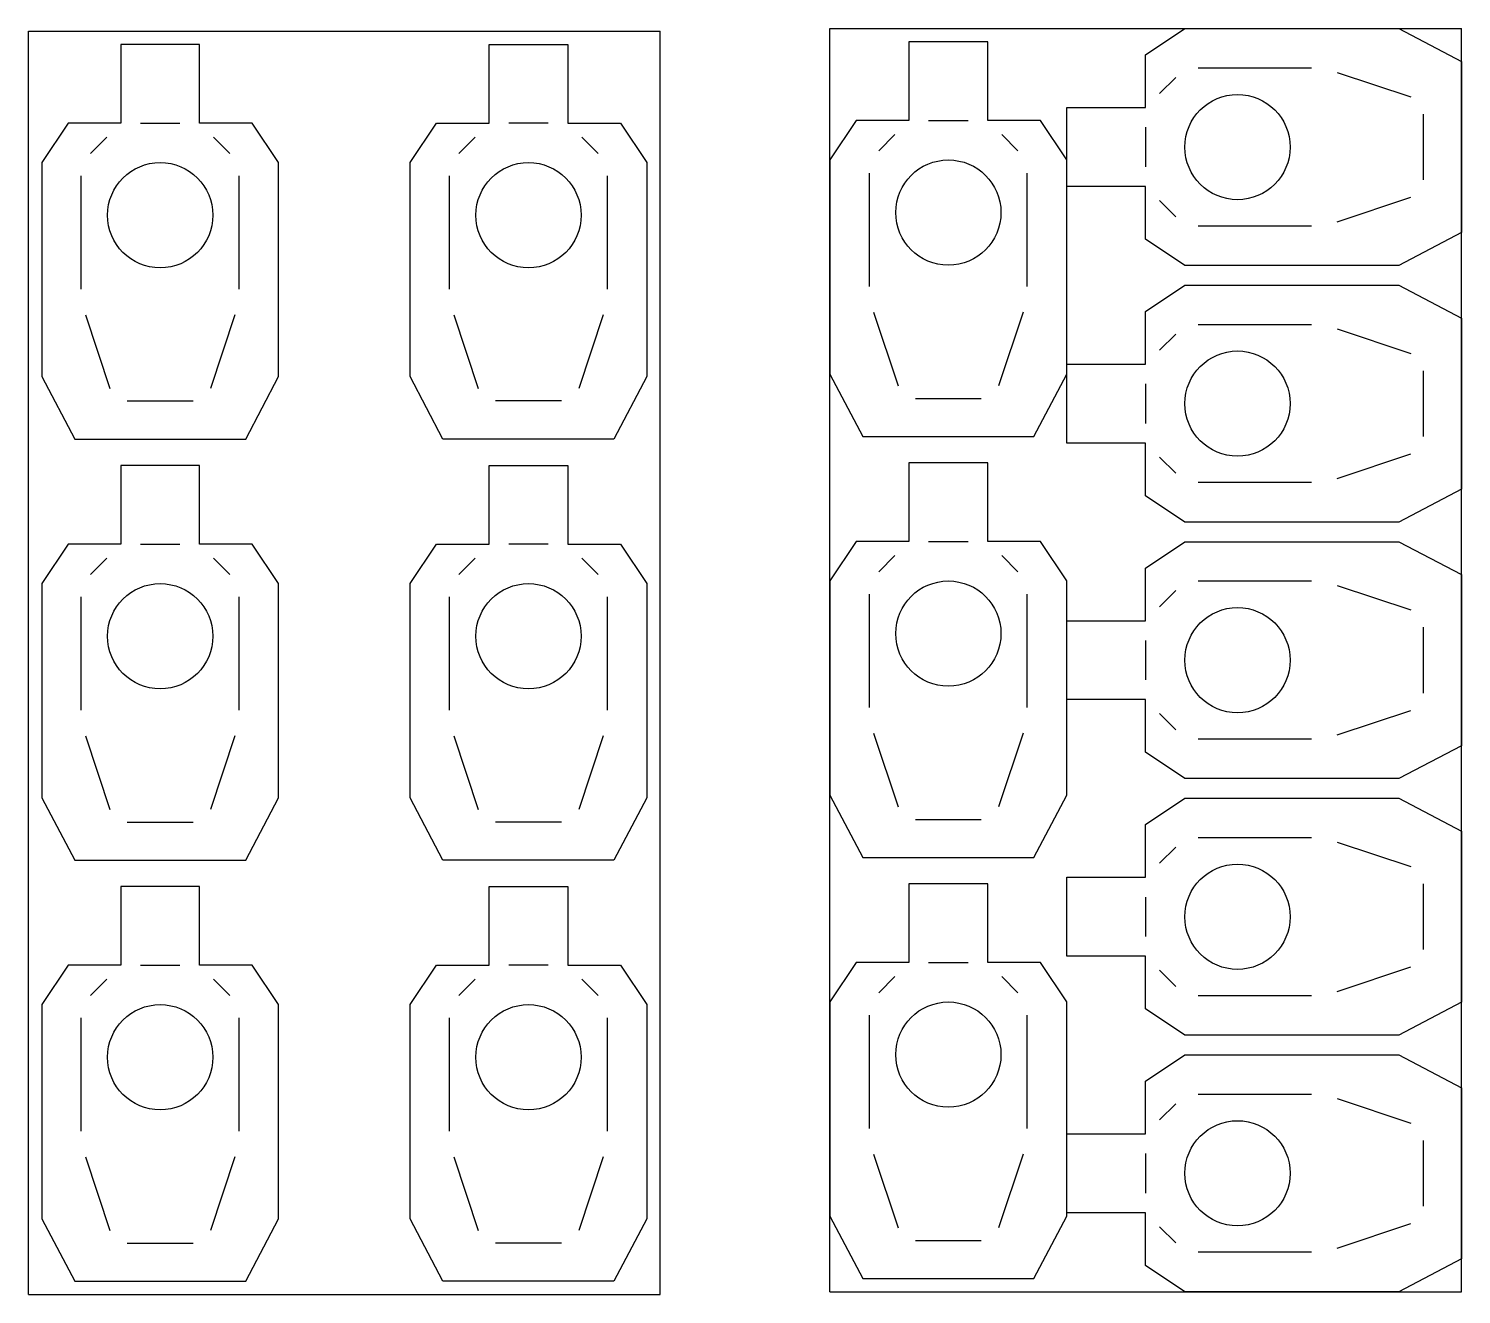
# Model space of a CAD drawing. Header units: inches. Extents: x 1 to 109, y 0 to 97.
import ezdxf

# ---------------------------------------------------------------- set-up
doc = ezdxf.new("R2010")
doc.units = ezdxf.units.IN
doc.header["$MEASUREMENT"] = 0
doc.layers.add('MAJORLINES', color=21, linetype='CONTINUOUS')
doc.layers.add('TEXT', color=7, linetype='CONTINUOUS')

# ---------------------------------------------------------------- blocks, each defined once
blk = doc.blocks.new('A$C19701')
at = {"layer": 'MAJORLINES'}
blk.add_lwpolyline([(-30, -9), (-30, -6), (-24.02, -6), (-24.02, -2), (-21.02, 0), (-4.75, 0), (0, -2.5), (0, -15.5), (-4.75, -18), (-21.02, -18), (-24.02, -16), (-24.02, -12), (-30, -12)], close=True, dxfattribs=at)
at = {"layer": 'TEXT'}
for p, q in [((-11.4, -3), (-20.02, -3)), ((-21.72, -3.71), (-22.96, -4.94)), ((-9.45, -3.32), (-3.85, -5.18)), ((-2.9, -6.5), (-2.9, -11.5)), ((-24.02, -7.5), (-24.02, -10.5)), ((-21.72, -14.29), (-22.96, -13.06)), ((-9.45, -14.68), (-3.85, -12.82)), ((-11.4, -15), (-20.02, -15))]:
    blk.add_line(p, q, dxfattribs=at)
blk.add_circle((-17.02, -9), 4, dxfattribs=at)

msp = doc.modelspace()

# ---------------------------------------------------------------- linework, layer by layer
at = {"layer": 'MAJORLINES'}
for points in [[(10.5, 95.5), (7.5, 95.5), (7.5, 89.52), (3.5, 89.52), (1.5, 86.52), (1.5, 70.25), (4, 65.5), (17, 65.5), (19.5, 70.25), (19.5, 86.52), (17.5, 89.52), (13.5, 89.52), (13.5, 95.5)], [(38.5, 95.5), (41.5, 95.5), (41.5, 89.52), (45.5, 89.52), (47.5, 86.52), (47.5, 70.25), (45, 65.5), (32, 65.5), (29.5, 70.25), (29.5, 86.52), (31.5, 89.52), (35.5, 89.52), (35.5, 95.5)], [(70.42, 95.7), (67.42, 95.7), (67.42, 89.72), (63.42, 89.72), (61.42, 86.72), (61.42, 70.45), (63.92, 65.7), (76.92, 65.7), (79.42, 70.45), (79.42, 86.72), (77.42, 89.72), (73.42, 89.72), (73.42, 95.7)], [(10.5, 63.5), (7.5, 63.5), (7.5, 57.52), (3.5, 57.52), (1.5, 54.52), (1.5, 38.25), (4, 33.5), (17, 33.5), (19.5, 38.25), (19.5, 54.52), (17.5, 57.52), (13.5, 57.52), (13.5, 63.5)], [(38.5, 63.5), (41.5, 63.5), (41.5, 57.52), (45.5, 57.52), (47.5, 54.52), (47.5, 38.25), (45, 33.5), (32, 33.5), (29.5, 38.25), (29.5, 54.52), (31.5, 57.52), (35.5, 57.52), (35.5, 63.5)], [(70.42, 63.7), (67.42, 63.7), (67.42, 57.72), (63.42, 57.72), (61.42, 54.72), (61.42, 38.45), (63.92, 33.7), (76.92, 33.7), (79.42, 38.45), (79.42, 54.72), (77.42, 57.72), (73.42, 57.72), (73.42, 63.7)], [(70.42, 31.7), (67.42, 31.7), (67.42, 25.72), (63.42, 25.72), (61.42, 22.72), (61.42, 6.45), (63.92, 1.7), (76.92, 1.7), (79.42, 6.45), (79.42, 22.72), (77.42, 25.72), (73.42, 25.72), (73.42, 31.7)], [(10.5, 31.5), (7.5, 31.5), (7.5, 25.52), (3.5, 25.52), (1.5, 22.52), (1.5, 6.25), (4, 1.5), (17, 1.5), (19.5, 6.25), (19.5, 22.52), (17.5, 25.52), (13.5, 25.52), (13.5, 31.5)], [(38.5, 31.5), (41.5, 31.5), (41.5, 25.52), (45.5, 25.52), (47.5, 22.52), (47.5, 6.25), (45, 1.5), (32, 1.5), (29.5, 6.25), (29.5, 22.52), (31.5, 25.52), (35.5, 25.52), (35.5, 31.5)]]:
    msp.add_lwpolyline(points, close=True, dxfattribs=at)
at = {"layer": 'TEXT'}
for p, q in [((0.5, 0.5), (0.5, 96.5)), ((0.5, 96.5), (48.5, 96.5)), ((48.5, 0.5), (48.5, 96.5)), ((61.42, 0.7), (61.42, 96.7)), ((61.42, 96.7), (109.42, 96.7)), ((109.42, 0.7), (109.42, 96.7)), ((9, 89.52), (12, 89.52)), ((40, 89.52), (37, 89.52)), ((68.92, 89.72), (71.92, 89.72)), ((5.21, 87.22), (6.44, 88.46)), ((15.79, 87.22), (14.56, 88.46)), ((33.21, 87.22), (34.44, 88.46)), ((43.79, 87.22), (42.56, 88.46)), ((65.13, 87.42), (66.36, 88.65)), ((75.71, 87.42), (74.48, 88.65)), ((4.5, 76.9), (4.5, 85.52)), ((16.5, 76.9), (16.5, 85.52)), ((32.5, 76.9), (32.5, 85.52)), ((44.5, 76.9), (44.5, 85.52)), ((64.42, 77.1), (64.42, 85.72)), ((76.42, 77.1), (76.42, 85.72)), ((4.82, 74.95), (6.68, 69.35)), ((16.18, 74.95), (14.32, 69.35)), ((32.82, 74.95), (34.68, 69.35)), ((44.18, 74.95), (42.32, 69.35)), ((64.73, 75.15), (66.6, 69.55)), ((76.1, 75.15), (74.23, 69.55)), ((8, 68.4), (13, 68.4)), ((41, 68.4), (36, 68.4)), ((67.92, 68.6), (72.92, 68.6)), ((9, 57.52), (12, 57.52)), ((40, 57.52), (37, 57.52)), ((65.13, 55.42), (66.36, 56.65)), ((68.92, 57.72), (71.92, 57.72)), ((75.71, 55.42), (74.48, 56.65)), ((5.21, 55.22), (6.44, 56.46)), ((15.79, 55.22), (14.56, 56.46)), ((33.21, 55.22), (34.44, 56.46)), ((43.79, 55.22), (42.56, 56.46)), ((4.5, 44.9), (4.5, 53.52)), ((16.5, 44.9), (16.5, 53.52)), ((32.5, 44.9), (32.5, 53.52)), ((44.5, 44.9), (44.5, 53.52)), ((64.42, 45.1), (64.42, 53.72)), ((76.42, 45.1), (76.42, 53.72)), ((4.82, 42.95), (6.68, 37.35)), ((16.18, 42.95), (14.32, 37.35)), ((32.82, 42.95), (34.68, 37.35)), ((44.18, 42.95), (42.32, 37.35)), ((64.73, 43.15), (66.6, 37.55)), ((76.1, 43.15), (74.23, 37.55)), ((8, 36.4), (13, 36.4)), ((41, 36.4), (36, 36.4)), ((67.92, 36.6), (72.92, 36.6)), ((9, 25.52), (12, 25.52)), ((40, 25.52), (37, 25.52)), ((68.92, 25.72), (71.92, 25.72)), ((5.21, 23.22), (6.44, 24.46)), ((15.79, 23.22), (14.56, 24.46)), ((33.21, 23.22), (34.44, 24.46)), ((43.79, 23.22), (42.56, 24.46)), ((65.13, 23.42), (66.36, 24.65)), ((75.71, 23.42), (74.48, 24.65)), ((4.5, 12.9), (4.5, 21.52)), ((16.5, 12.9), (16.5, 21.52)), ((32.5, 12.9), (32.5, 21.52)), ((44.5, 12.9), (44.5, 21.52)), ((64.42, 13.1), (64.42, 21.72)), ((76.42, 13.1), (76.42, 21.72)), ((4.82, 10.95), (6.68, 5.35)), ((16.18, 10.95), (14.32, 5.35)), ((32.82, 10.95), (34.68, 5.35)), ((44.18, 10.95), (42.32, 5.35)), ((64.73, 11.15), (66.6, 5.55)), ((76.1, 11.15), (74.23, 5.55)), ((8, 4.4), (13, 4.4)), ((41, 4.4), (36, 4.4)), ((67.92, 4.6), (72.92, 4.6)), ((0.5, 0.5), (48.5, 0.5)), ((61.42, 0.7), (109.42, 0.7))]:
    msp.add_line(p, q, dxfattribs=at)
for centre in [(10.5, 82.52), (38.5, 82.52), (70.42, 82.72), (10.5, 50.52), (38.5, 50.52), (70.42, 50.72), (10.5, 18.52), (38.5, 18.52), (70.42, 18.72)]:
    msp.add_circle(centre, 4, dxfattribs=at)

# ---------------------------------------------------------------- block references
for p in [(109.42, 96.7), (109.42, 77.2), (109.42, 57.7), (109.42, 38.2), (109.42, 18.7)]:
    msp.add_blockref('A$C19701', p, dxfattribs=at)

doc.saveas('drawing.dxf')
